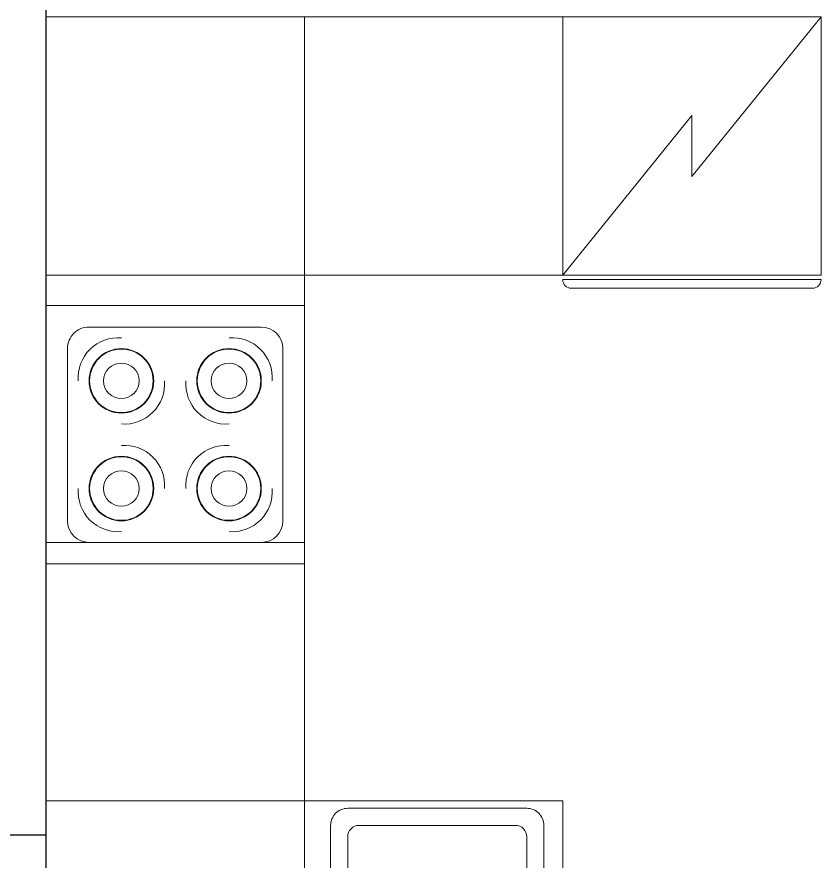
# Model space of a CAD drawing. Header units: millimetres. Extents: x 0 to 145404, y 0 to 194550.
# Drawn here: x 44258 to 46125, y 175236 to 177196 of the extents above; entities that cross this region are included whole.
import ezdxf

# ---------------------------------------------------------------- set-up
doc = ezdxf.new("R2010")
doc.units = ezdxf.units.MM
for name, color, linetype, lineweight in [('АР - Монолит', 56, 'Continuous', 30), ('АР - Обор. - Холодильник', 42, 'Continuous', 9), ('АР - Оборуд', 252, 'Continuous', 0)]:
    doc.layers.add(name, color=color, linetype=linetype, lineweight=lineweight)

# ---------------------------------------------------------------- blocks, each defined once
blk = doc.blocks.new('Квартира 1К 5200 тип 14')
at = {"layer": 'АР - Монолит'}
for points in [[(-200, 5200), (-200, 0), (0, 0), (0, 5200)], [(0, 0), (0, 200), (-800, 200), (-800, 0)]]:
    blk.add_lwpolyline(points, close=True, dxfattribs=at)
blk = doc.blocks.new('холодильник')
at = {"layer": 'АР - Обор. - Холодильник'}
for p, q in [((0, 300), (0, -300)), ((600, 300), (0, 300)), ((600, -300), (600, 300)), ((610, 300), (610, -300)), ((610, 300), (610, 300)), ((630, -280), (630, 280)), ((0, -300), (600, -300)), ((610, -300), (610, -300))]:
    blk.add_line(p, q, dxfattribs=at)
blk.add_lwpolyline([(600, 300), (229.3, 0), (370.7, 0), (0, -300)], dxfattribs=at)
for centre, start, end in [((610, 280), 0, 90), ((610, -280), 270, 0)]:
    blk.add_arc(centre, 20, start, end, dxfattribs=at)
blk = doc.blocks.new('k_22')
at = {"ltscale": 600}
for p, q in [((0, 600), (0, 0)), ((600, 600), (0, 600)), ((600, 0), (600, 600)), ((500, 550), (100, 550)), ((50, 500), (50, 100)), ((550, 100), (550, 500)), ((100, 50), (500, 50)), ((0, 0), (600, 0))]:
    blk.add_line(p, q, dxfattribs=at)
for centre in [(175, 425), (425, 425), (175, 175), (425, 175)]:
    blk.add_circle(centre, 75, dxfattribs=at)
for centre, radius, start, end in [((100, 500), 50, 90, 180), ((500, 500), 50, 0, 90), ((167.7, 432.3), 93, 85.4974, 184.5026), ((432.3, 432.3), 93, 355.4974, 94.5026), ((175, 425), 73.8, 0, 180), ((425, 425), 73.8, 0, 180), ((175, 425), 41.3, 0, 180), ((425, 425), 41.3, 0, 180), ((175, 425), 73.8, 180, 0), ((175, 425), 41.3, 180, 0), ((182.3, 417.7), 93, 265.4974, 4.5026), ((417.7, 417.7), 93, 175.4974, 274.5026), ((425, 425), 73.8, 180, 0), ((425, 425), 41.3, 180, 0), ((182.3, 182.3), 93, 355.4974, 94.5026), ((417.7, 182.3), 93, 85.4974, 184.5026), ((175, 175), 73.8, 0, 180), ((425, 175), 73.8, 0, 180), ((175, 175), 41.3, 0, 180), ((425, 175), 41.3, 0, 180), ((167.7, 167.7), 93, 175.4974, 274.5026), ((175, 175), 73.8, 180, 0), ((175, 175), 41.3, 180, 0), ((425, 175), 73.8, 180, 0), ((425, 175), 41.3, 180, 0), ((432.3, 167.7), 93, 265.4974, 4.5026), ((100, 100), 50, 180, 270), ((500, 100), 50, 270, 0)]:
    blk.add_arc(centre, radius, start, end, dxfattribs=at)
blk = doc.blocks.new('М15 600х600')
for p, q in [((-600, 600), (-600, 0)), ((-600, 600), (0, 600)), ((0, 600), (0, 0)), ((-516.4, 571.8), (-100.6, 571.8)), ((-556, 57), (-556, 532.2)), ((-61, 532.2), (-61, 57)), ((-556, 466.2), (-61, 466.2)), ((-490, 426.6), (-127, 426.6)), ((-516.4, 83.4), (-516.4, 400.2)), ((-100.6, 83.4), (-100.6, 400.2)), ((-61, 400.2), (-61, 83.4)), ((-127, 57), (-490, 57)), ((-600, 0), (0, 0)), ((-100.6, 17.4), (-516.4, 17.4))]:
    blk.add_line(p, q)
for centre, major_axis, start_param, end_param in [((-516.4, 532.2), (-28, 28), -0.785398, 0.785398), ((-100.6, 532.2), (28, 28), 5.497787, 7.068583), ((-490, 400.2), (-18.7, 18.7), -0.785398, 0.785398), ((-127, 400.2), (18.7, 18.7), 5.497787, 7.068583), ((-305.2, 375.6), (18.7, 18.7), 5.497787, 11.780972), ((-305.2, 375.6), (9.33, 9.33), 5.497787, 11.780972), ((-490, 83.4), (18.7, 18.7), 2.356194, 3.926991), ((-127, 83.4), (-18.7, 18.7), 2.356194, 3.926991), ((-516.4, 57), (28, 28), 2.356194, 3.926991), ((-100.6, 57), (-28, 28), 2.356194, 3.926991)]:
    blk.add_ellipse(centre, major_axis=major_axis, ratio=1, start_param=start_param, end_param=end_param)
blk = doc.blocks.new('Квартира 2К 9600 тип 6')
at = {"layer": 'АР - Монолит'}
blk.add_lwpolyline([(0, 9600), (0, 3260), (200, 3260), (200, 9600)], close=True, dxfattribs=at)
at = {"layer": 'АР - Оборуд'}
for points in [[(200, 6500), (200, 5900), (800, 5900), (800, 6500)], [(800, 6500), (800, 5900), (1400, 5900), (1400, 6500)], [(200, 5900), (200, 5830), (800, 5830), (800, 5900)], [(200, 5280), (200, 4680), (800, 4680), (800, 5280)], [(200, 4680), (200, 4080), (800, 4080), (800, 4680)]]:
    blk.add_lwpolyline(points, close=True, dxfattribs=at)
at = {"layer": 'АР - Оборуд', "extrusion": (0, 0, -1), "zscale": -1, "rotation": 270}
blk.add_blockref('холодильник', (-1700, 6500), dxfattribs=at)
at = {"layer": 'АР - Оборуд'}
for name, p, rotation in [('k_22', (200, 5830), 270), ('М15 600х600', (800, 4680), 180)]:
    blk.add_blockref(name, p, dxfattribs=dict(at, rotation=rotation))
blk = doc.blocks.new('V_Section_1')
for name, p in [('Квартира 1К 5200 тип 14', (9150, -5600)), ('Квартира 2К 9600 тип 6', (8950, -10000))]:
    blk.add_blockref(name, p)

msp = doc.modelspace()

# ---------------------------------------------------------------- block references
msp.add_blockref('V_Section_1', (35175.5, 180696.1))

doc.saveas('drawing.dxf')
